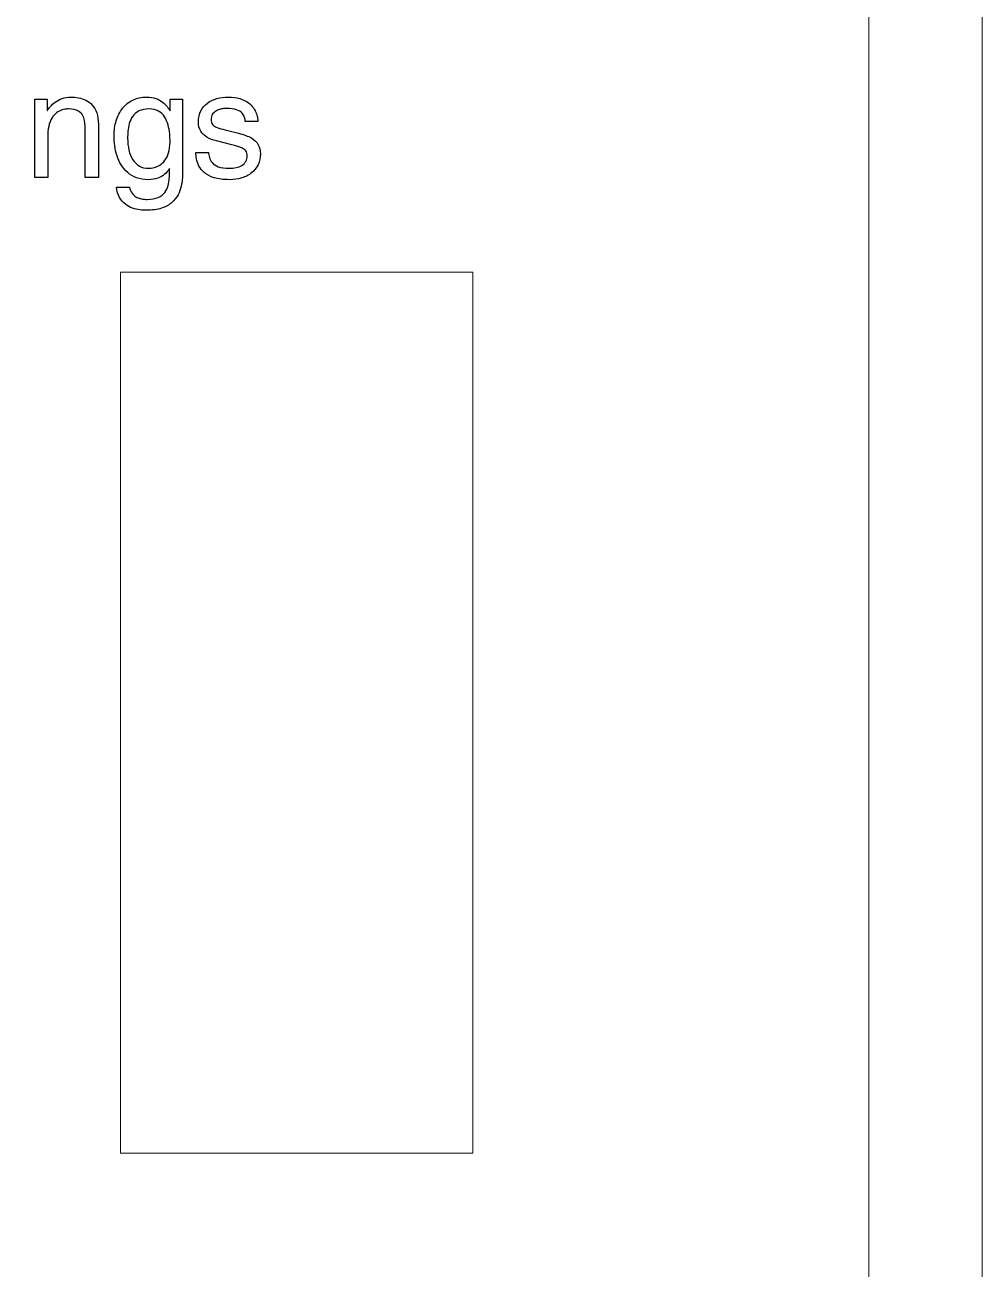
# Model space of a CAD drawing. Header units: inches. Extents: x -3.67 to 3.62, y -4.25 to 4.25.
# Drawn here: x 1.881 to 2.593, y -2.088 to -1.163 of the extents above; entities that cross this region are included whole.
import ezdxf
from ezdxf.lldxf.tags import DXFTag

# ---------------------------------------------------------------- set-up
doc = ezdxf.new("R2010")
doc.units = ezdxf.units.IN
doc.header["$MEASUREMENT"] = 0
doc.layers.add('Dimensions', color=7, linetype='Continuous')
doc.layers.add('Layer 1', color=7, linetype='Continuous')
tags = doc.linetypes.add('New Line60', pattern=[0.6, 0.5, -0.1]).pattern_tags.tags
tags[6:7] = [DXFTag(74, 4), DXFTag(75, 0), DXFTag(340, '0'), DXFTag(46, 1.0), DXFTag(50, 0.0), DXFTag(44, 0.0), DXFTag(45, 0.0)]
tags[4:5] = [DXFTag(74, 4), DXFTag(75, 0), DXFTag(340, '0'), DXFTag(46, 1.0), DXFTag(50, 0.0), DXFTag(44, 0.0), DXFTag(45, 0.0)]

msp = doc.modelspace()

# ---------------------------------------------------------------- linework, layer by layer
at = {"layer": 'Dimensions', "color": 250}
for points, knots in [([(1.93569, -1.23672), (1.93567, -1.23343), (1.93527, -1.23059), (1.93445, -1.22826), (1.93445, -1.22826), (1.93362, -1.22593), (1.93253, -1.22398), (1.93114, -1.22244), (1.93114, -1.22244), (1.92973, -1.22093), (1.92816, -1.21972), (1.92641, -1.21885), (1.92641, -1.21885), (1.92466, -1.21798), (1.92282, -1.21737), (1.92093, -1.21702), (1.92093, -1.21702), (1.91904, -1.21667), (1.91717, -1.21648), (1.91536, -1.2165), (1.91536, -1.2165), (1.91286, -1.21652), (1.91064, -1.21689), (1.90869, -1.21761), (1.90869, -1.21761), (1.90675, -1.21831), (1.90506, -1.2192), (1.90362, -1.22028), (1.90362, -1.22028), (1.90219, -1.22135), (1.90099, -1.22243), (1.90003, -1.22354), (1.90003, -1.22354), (1.89906, -1.22463), (1.89832, -1.22557), (1.8978, -1.22639), (1.8978, -1.22639), (1.8978, -1.22639), (1.89758, -1.22639), (1.89758, -1.22639), (1.89758, -1.22639), (1.89758, -1.22639), (1.89758, -1.21817), (1.89758, -1.21817), (1.89758, -1.21817), (1.89758, -1.21817), (1.88836, -1.21817), (1.88836, -1.21817), (1.88836, -1.21817), (1.88836, -1.21817), (1.88836, -1.27628), (1.88836, -1.27628), (1.88836, -1.27628), (1.88836, -1.27628), (1.89814, -1.27628), (1.89814, -1.27628), (1.89814, -1.27628), (1.89814, -1.27628), (1.89814, -1.24461), (1.89814, -1.24461), (1.89814, -1.24461), (1.89816, -1.24146), (1.89851, -1.23878), (1.89919, -1.23654), (1.89919, -1.23654), (1.89988, -1.2343), (1.9008, -1.23244), (1.90193, -1.23098), (1.90193, -1.23098), (1.90306, -1.22952), (1.90432, -1.22837), (1.90567, -1.22754), (1.90567, -1.22754), (1.90703, -1.2267), (1.9084, -1.22611), (1.90975, -1.22578), (1.90975, -1.22578), (1.9111, -1.22543), (1.91234, -1.22526), (1.91347, -1.22528), (1.91347, -1.22528), (1.91664, -1.22528), (1.91912, -1.22583), (1.92095, -1.22698), (1.92095, -1.22698), (1.92277, -1.22811), (1.92406, -1.2298), (1.92482, -1.23206), (1.92482, -1.23206), (1.92558, -1.23431), (1.92593, -1.23713), (1.92591, -1.2405), (1.92591, -1.2405), (1.92591, -1.2405), (1.92591, -1.27628), (1.92591, -1.27628), (1.92591, -1.27628), (1.92591, -1.27628), (1.93569, -1.27628), (1.93569, -1.27628), (1.93569, -1.27628), (1.93569, -1.27628), (1.93569, -1.23672), (1.93569, -1.23672)], [0, 0, 0, 0, 0.038462, 0.038462, 0.038462, 0.038462, 0.076923, 0.076923, 0.076923, 0.076923, 0.115385, 0.115385, 0.115385, 0.115385, 0.153846, 0.153846, 0.153846, 0.153846, 0.192308, 0.192308, 0.192308, 0.192308, 0.230769, 0.230769, 0.230769, 0.230769, 0.269231, 0.269231, 0.269231, 0.269231, 0.307692, 0.307692, 0.307692, 0.307692, 0.346154, 0.346154, 0.346154, 0.346154, 0.384615, 0.384615, 0.384615, 0.384615, 0.423077, 0.423077, 0.423077, 0.423077, 0.461538, 0.461538, 0.461538, 0.461538, 0.5, 0.5, 0.5, 0.5, 0.538462, 0.538462, 0.538462, 0.538462, 0.576923, 0.576923, 0.576923, 0.576923, 0.615385, 0.615385, 0.615385, 0.615385, 0.653846, 0.653846, 0.653846, 0.653846, 0.692308, 0.692308, 0.692308, 0.692308, 0.730769, 0.730769, 0.730769, 0.730769, 0.769231, 0.769231, 0.769231, 0.769231, 0.807692, 0.807692, 0.807692, 0.807692, 0.846154, 0.846154, 0.846154, 0.846154, 0.884615, 0.884615, 0.884615, 0.884615, 0.923077, 0.923077, 0.923077, 0.923077, 0.961538, 0.961538, 0.961538, 0.961538, 1, 1, 1, 1]), ([(1.99836, -1.21817), (1.99836, -1.21817), (1.98913, -1.21817), (1.98913, -1.21817), (1.98913, -1.21817), (1.98913, -1.21817), (1.98913, -1.22672), (1.98913, -1.22672), (1.98913, -1.22672), (1.98854, -1.22581), (1.98776, -1.22478), (1.98684, -1.22363), (1.98684, -1.22363), (1.98591, -1.22248), (1.98476, -1.22135), (1.98339, -1.22028), (1.98339, -1.22028), (1.98202, -1.2192), (1.98038, -1.2183), (1.97843, -1.21759), (1.97843, -1.21759), (1.97649, -1.21689), (1.97421, -1.21652), (1.97158, -1.2165), (1.97158, -1.2165), (1.96771, -1.21652), (1.96428, -1.21726), (1.96128, -1.21874), (1.96128, -1.21874), (1.95828, -1.2202), (1.95575, -1.22224), (1.95367, -1.22487), (1.95367, -1.22487), (1.95162, -1.2275), (1.95004, -1.23057), (1.94897, -1.23407), (1.94897, -1.23407), (1.94789, -1.23759), (1.94736, -1.24139), (1.94736, -1.2455), (1.94736, -1.2455), (1.94736, -1.24783), (1.94752, -1.25024), (1.94788, -1.25272), (1.94788, -1.25272), (1.94823, -1.2552), (1.9488, -1.25767), (1.94958, -1.26009), (1.94958, -1.26009), (1.95038, -1.2625), (1.95141, -1.2648), (1.95273, -1.26693), (1.95273, -1.26693), (1.95402, -1.26907), (1.95562, -1.27096), (1.9575, -1.27261), (1.9575, -1.27261), (1.95938, -1.27426), (1.9616, -1.27556), (1.96415, -1.2765), (1.96415, -1.2765), (1.96671, -1.27744), (1.96962, -1.27793), (1.97291, -1.27794), (1.97291, -1.27794), (1.9755, -1.27793), (1.9778, -1.27756), (1.97982, -1.27685), (1.97982, -1.27685), (1.98182, -1.27613), (1.98356, -1.27517), (1.985, -1.27393), (1.985, -1.27393), (1.98647, -1.2727), (1.98765, -1.2713), (1.98858, -1.26972), (1.98858, -1.26972), (1.98858, -1.26972), (1.98858, -1.27217), (1.98858, -1.27217), (1.98858, -1.27217), (1.9886, -1.27357), (1.98858, -1.27517), (1.98849, -1.27694), (1.98849, -1.27694), (1.98839, -1.27872), (1.9881, -1.28052), (1.98762, -1.28233), (1.98762, -1.28233), (1.98713, -1.28417), (1.9863, -1.28585), (1.98515, -1.28741), (1.98515, -1.28741), (1.98399, -1.28894), (1.98236, -1.2902), (1.98023, -1.29115), (1.98023, -1.29115), (1.97812, -1.29209), (1.97538, -1.29259), (1.97202, -1.29261), (1.97202, -1.29261), (1.97154, -1.29263), (1.97084, -1.29259), (1.96993, -1.29254), (1.96993, -1.29254), (1.96902, -1.29248), (1.96802, -1.2923), (1.96691, -1.29202), (1.96691, -1.29202), (1.9658, -1.29174), (1.96471, -1.29128), (1.96362, -1.29063), (1.96362, -1.29063), (1.96254, -1.28996), (1.96158, -1.28906), (1.96073, -1.28789), (1.96073, -1.28789), (1.95989, -1.28672), (1.95928, -1.28522), (1.95891, -1.28339), (1.95891, -1.28339), (1.95891, -1.28339), (1.94913, -1.28339), (1.94913, -1.28339), (1.94913, -1.28339), (1.94954, -1.28646), (1.95032, -1.28904), (1.95151, -1.29113), (1.95151, -1.29113), (1.95269, -1.2932), (1.95412, -1.29489), (1.95578, -1.29617), (1.95578, -1.29617), (1.95747, -1.29744), (1.95923, -1.29841), (1.9611, -1.29907), (1.9611, -1.29907), (1.96297, -1.29972), (1.9648, -1.30017), (1.96658, -1.30041), (1.96658, -1.30041), (1.96836, -1.30063), (1.96995, -1.30074), (1.97136, -1.30072), (1.97136, -1.30072), (1.97582, -1.3007), (1.9796, -1.30017), (1.98269, -1.29913), (1.98269, -1.29913), (1.98578, -1.29811), (1.98832, -1.29672), (1.9903, -1.295), (1.9903, -1.295), (1.99228, -1.29328), (1.99384, -1.29135), (1.99495, -1.28924), (1.99495, -1.28924), (1.99604, -1.28713), (1.99684, -1.28496), (1.99734, -1.28278), (1.99734, -1.28278), (1.99782, -1.28059), (1.99812, -1.27852), (1.99823, -1.27656), (1.99823, -1.27656), (1.99834, -1.27459), (1.99837, -1.27291), (1.99836, -1.2715), (1.99836, -1.2715), (1.99836, -1.2715), (1.99836, -1.21817), (1.99836, -1.21817)], [0, 0, 0, 0, 0.023256, 0.023256, 0.023256, 0.023256, 0.046512, 0.046512, 0.046512, 0.046512, 0.069767, 0.069767, 0.069767, 0.069767, 0.093023, 0.093023, 0.093023, 0.093023, 0.116279, 0.116279, 0.116279, 0.116279, 0.139535, 0.139535, 0.139535, 0.139535, 0.162791, 0.162791, 0.162791, 0.162791, 0.186047, 0.186047, 0.186047, 0.186047, 0.209302, 0.209302, 0.209302, 0.209302, 0.232558, 0.232558, 0.232558, 0.232558, 0.255814, 0.255814, 0.255814, 0.255814, 0.27907, 0.27907, 0.27907, 0.27907, 0.302326, 0.302326, 0.302326, 0.302326, 0.325581, 0.325581, 0.325581, 0.325581, 0.348837, 0.348837, 0.348837, 0.348837, 0.372093, 0.372093, 0.372093, 0.372093, 0.395349, 0.395349, 0.395349, 0.395349, 0.418605, 0.418605, 0.418605, 0.418605, 0.44186, 0.44186, 0.44186, 0.44186, 0.465116, 0.465116, 0.465116, 0.465116, 0.488372, 0.488372, 0.488372, 0.488372, 0.511628, 0.511628, 0.511628, 0.511628, 0.534884, 0.534884, 0.534884, 0.534884, 0.55814, 0.55814, 0.55814, 0.55814, 0.581395, 0.581395, 0.581395, 0.581395, 0.604651, 0.604651, 0.604651, 0.604651, 0.627907, 0.627907, 0.627907, 0.627907, 0.651163, 0.651163, 0.651163, 0.651163, 0.674419, 0.674419, 0.674419, 0.674419, 0.697674, 0.697674, 0.697674, 0.697674, 0.72093, 0.72093, 0.72093, 0.72093, 0.744186, 0.744186, 0.744186, 0.744186, 0.767442, 0.767442, 0.767442, 0.767442, 0.790698, 0.790698, 0.790698, 0.790698, 0.813953, 0.813953, 0.813953, 0.813953, 0.837209, 0.837209, 0.837209, 0.837209, 0.860465, 0.860465, 0.860465, 0.860465, 0.883721, 0.883721, 0.883721, 0.883721, 0.906977, 0.906977, 0.906977, 0.906977, 0.930233, 0.930233, 0.930233, 0.930233, 0.953488, 0.953488, 0.953488, 0.953488, 0.976744, 0.976744, 0.976744, 0.976744, 1, 1, 1, 1]), ([(2.05435, -1.23472), (2.05437, -1.23422), (2.0543, -1.23343), (2.05415, -1.23237), (2.05415, -1.23237), (2.054, -1.2313), (2.05369, -1.23009), (2.05321, -1.2287), (2.05321, -1.2287), (2.05272, -1.22733), (2.052, -1.22594), (2.05104, -1.22452), (2.05104, -1.22452), (2.05006, -1.22311), (2.04876, -1.2218), (2.04713, -1.22057), (2.04713, -1.22057), (2.0455, -1.21937), (2.04345, -1.21839), (2.041, -1.21765), (2.041, -1.21765), (2.03854, -1.21691), (2.03558, -1.21652), (2.03213, -1.2165), (2.03213, -1.2165), (2.02924, -1.2165), (2.02648, -1.21687), (2.02387, -1.21759), (2.02387, -1.21759), (2.02124, -1.21833), (2.01891, -1.21946), (2.01684, -1.22098), (2.01684, -1.22098), (2.01478, -1.2225), (2.01315, -1.22443), (2.01197, -1.22676), (2.01197, -1.22676), (2.01076, -1.22909), (2.01015, -1.23187), (2.01013, -1.23506), (2.01013, -1.23506), (2.01015, -1.2377), (2.01071, -1.23996), (2.01182, -1.24181), (2.01182, -1.24181), (2.01293, -1.24369), (2.01448, -1.2452), (2.01648, -1.24639), (2.01648, -1.24639), (2.0185, -1.24759), (2.02085, -1.24852), (2.02358, -1.24917), (2.02358, -1.24917), (2.02358, -1.24917), (2.03491, -1.25194), (2.03491, -1.25194), (2.03491, -1.25194), (2.03767, -1.25263), (2.03991, -1.25331), (2.04161, -1.254), (2.04161, -1.254), (2.04332, -1.2547), (2.04456, -1.25554), (2.04532, -1.25652), (2.04532, -1.25652), (2.04609, -1.25748), (2.04648, -1.25874), (2.04646, -1.26028), (2.04646, -1.26028), (2.04645, -1.26189), (2.04609, -1.26328), (2.04537, -1.26444), (2.04537, -1.26444), (2.04465, -1.26561), (2.04367, -1.26656), (2.04243, -1.26731), (2.04243, -1.26731), (2.04119, -1.26806), (2.03976, -1.26861), (2.03817, -1.26896), (2.03817, -1.26896), (2.03658, -1.26933), (2.03489, -1.2695), (2.03313, -1.2695), (2.03313, -1.2695), (2.02972, -1.26948), (2.02698, -1.26907), (2.02495, -1.26828), (2.02495, -1.26828), (2.02291, -1.2675), (2.02139, -1.2665), (2.02037, -1.26526), (2.02037, -1.26526), (2.01935, -1.26404), (2.01867, -1.26274), (2.0183, -1.26139), (2.0183, -1.26139), (2.01795, -1.26004), (2.01774, -1.25878), (2.01769, -1.25761), (2.01769, -1.25761), (2.01769, -1.25761), (2.00824, -1.25761), (2.00824, -1.25761), (2.00824, -1.25761), (2.00828, -1.25904), (2.00847, -1.26063), (2.00876, -1.26241), (2.00876, -1.26241), (2.00908, -1.26419), (2.00967, -1.26598), (2.01056, -1.2678), (2.01056, -1.2678), (2.01147, -1.26961), (2.0128, -1.27128), (2.01461, -1.2728), (2.01461, -1.2728), (2.01641, -1.27433), (2.01882, -1.27557), (2.02184, -1.2765), (2.02184, -1.2765), (2.02487, -1.27744), (2.02867, -1.27793), (2.03324, -1.27794), (2.03324, -1.27794), (2.03654, -1.27794), (2.03958, -1.2775), (2.04237, -1.27663), (2.04237, -1.27663), (2.04515, -1.27576), (2.04759, -1.2745), (2.04967, -1.27283), (2.04967, -1.27283), (2.05172, -1.27117), (2.05334, -1.26917), (2.0545, -1.2668), (2.0545, -1.2668), (2.05565, -1.26443), (2.05622, -1.26172), (2.05624, -1.25872), (2.05624, -1.25872), (2.05626, -1.25611), (2.05574, -1.25383), (2.05471, -1.25191), (2.05471, -1.25191), (2.05365, -1.24998), (2.05193, -1.24833), (2.04952, -1.24694), (2.04952, -1.24694), (2.04713, -1.24556), (2.04393, -1.24437), (2.03991, -1.24339), (2.03991, -1.24339), (2.03991, -1.24339), (2.03013, -1.24094), (2.03013, -1.24094), (2.03013, -1.24094), (2.02763, -1.24033), (2.02559, -1.23974), (2.02404, -1.23915), (2.02404, -1.23915), (2.02248, -1.23856), (2.02135, -1.2378), (2.02063, -1.23689), (2.02063, -1.23689), (2.01991, -1.23596), (2.01956, -1.23472), (2.01958, -1.23317), (2.01958, -1.23317), (2.01959, -1.23172), (2.01989, -1.23052), (2.02048, -1.22954), (2.02048, -1.22954), (2.02108, -1.22856), (2.02184, -1.22776), (2.02278, -1.22715), (2.02278, -1.22715), (2.02372, -1.22654), (2.02471, -1.22607), (2.02576, -1.22576), (2.02576, -1.22576), (2.02682, -1.22544), (2.02784, -1.22522), (2.02878, -1.22511), (2.02878, -1.22511), (2.02972, -1.22498), (2.03052, -1.22493), (2.03113, -1.22494), (2.03113, -1.22494), (2.03419, -1.22496), (2.03663, -1.2253), (2.03846, -1.22596), (2.03846, -1.22596), (2.04032, -1.22661), (2.04169, -1.22744), (2.04261, -1.22846), (2.04261, -1.22846), (2.04352, -1.22946), (2.04413, -1.23054), (2.04445, -1.23165), (2.04445, -1.23165), (2.04476, -1.23276), (2.04491, -1.23378), (2.04491, -1.23472), (2.04491, -1.23472), (2.04491, -1.23472), (2.05435, -1.23472), (2.05435, -1.23472)], [0, 0, 0, 0, 0.019231, 0.019231, 0.019231, 0.019231, 0.038462, 0.038462, 0.038462, 0.038462, 0.057692, 0.057692, 0.057692, 0.057692, 0.076923, 0.076923, 0.076923, 0.076923, 0.096154, 0.096154, 0.096154, 0.096154, 0.115385, 0.115385, 0.115385, 0.115385, 0.134615, 0.134615, 0.134615, 0.134615, 0.153846, 0.153846, 0.153846, 0.153846, 0.173077, 0.173077, 0.173077, 0.173077, 0.192308, 0.192308, 0.192308, 0.192308, 0.211538, 0.211538, 0.211538, 0.211538, 0.230769, 0.230769, 0.230769, 0.230769, 0.25, 0.25, 0.25, 0.25, 0.269231, 0.269231, 0.269231, 0.269231, 0.288462, 0.288462, 0.288462, 0.288462, 0.307692, 0.307692, 0.307692, 0.307692, 0.326923, 0.326923, 0.326923, 0.326923, 0.346154, 0.346154, 0.346154, 0.346154, 0.365385, 0.365385, 0.365385, 0.365385, 0.384615, 0.384615, 0.384615, 0.384615, 0.403846, 0.403846, 0.403846, 0.403846, 0.423077, 0.423077, 0.423077, 0.423077, 0.442308, 0.442308, 0.442308, 0.442308, 0.461538, 0.461538, 0.461538, 0.461538, 0.480769, 0.480769, 0.480769, 0.480769, 0.5, 0.5, 0.5, 0.5, 0.519231, 0.519231, 0.519231, 0.519231, 0.538462, 0.538462, 0.538462, 0.538462, 0.557692, 0.557692, 0.557692, 0.557692, 0.576923, 0.576923, 0.576923, 0.576923, 0.596154, 0.596154, 0.596154, 0.596154, 0.615385, 0.615385, 0.615385, 0.615385, 0.634615, 0.634615, 0.634615, 0.634615, 0.653846, 0.653846, 0.653846, 0.653846, 0.673077, 0.673077, 0.673077, 0.673077, 0.692308, 0.692308, 0.692308, 0.692308, 0.711538, 0.711538, 0.711538, 0.711538, 0.730769, 0.730769, 0.730769, 0.730769, 0.75, 0.75, 0.75, 0.75, 0.769231, 0.769231, 0.769231, 0.769231, 0.788462, 0.788462, 0.788462, 0.788462, 0.807692, 0.807692, 0.807692, 0.807692, 0.826923, 0.826923, 0.826923, 0.826923, 0.846154, 0.846154, 0.846154, 0.846154, 0.865385, 0.865385, 0.865385, 0.865385, 0.884615, 0.884615, 0.884615, 0.884615, 0.903846, 0.903846, 0.903846, 0.903846, 0.923077, 0.923077, 0.923077, 0.923077, 0.942308, 0.942308, 0.942308, 0.942308, 0.961538, 0.961538, 0.961538, 0.961538, 0.980769, 0.980769, 0.980769, 0.980769, 1, 1, 1, 1]), ([(1.95747, -1.24706), (1.95745, -1.24554), (1.95752, -1.24383), (1.95767, -1.24193), (1.95767, -1.24193), (1.95782, -1.24004), (1.95817, -1.23811), (1.95871, -1.23617), (1.95871, -1.23617), (1.95925, -1.23424), (1.9601, -1.23244), (1.96123, -1.2308), (1.96123, -1.2308), (1.96238, -1.22915), (1.96393, -1.22783), (1.96589, -1.22683), (1.96589, -1.22683), (1.96788, -1.22581), (1.97036, -1.2253), (1.97336, -1.22528), (1.97336, -1.22528), (1.97617, -1.2253), (1.97852, -1.22585), (1.98041, -1.22693), (1.98041, -1.22693), (1.9823, -1.22802), (1.98382, -1.22944), (1.98497, -1.23124), (1.98497, -1.23124), (1.98612, -1.23304), (1.98699, -1.23502), (1.98758, -1.23719), (1.98758, -1.23719), (1.98815, -1.23935), (1.98856, -1.24154), (1.98875, -1.24376), (1.98875, -1.24376), (1.98895, -1.24596), (1.98904, -1.24802), (1.98902, -1.24994), (1.98902, -1.24994), (1.989, -1.25302), (1.98865, -1.25569), (1.98797, -1.25791), (1.98797, -1.25791), (1.98728, -1.26015), (1.98638, -1.262), (1.98523, -1.2635), (1.98523, -1.2635), (1.98408, -1.265), (1.98282, -1.26619), (1.98141, -1.26707), (1.98141, -1.26707), (1.98002, -1.26794), (1.97862, -1.26857), (1.97717, -1.26894), (1.97717, -1.26894), (1.97575, -1.26933), (1.97439, -1.26952), (1.97313, -1.2695), (1.97313, -1.2695), (1.97047, -1.26948), (1.96815, -1.26891), (1.96619, -1.2678), (1.96619, -1.2678), (1.96423, -1.26667), (1.9626, -1.26509), (1.9613, -1.26307), (1.9613, -1.26307), (1.96, -1.26104), (1.95904, -1.25867), (1.95841, -1.25594), (1.95841, -1.25594), (1.95778, -1.25324), (1.95747, -1.25026), (1.95747, -1.24706)], [0, 0, 0, 0, 0.052632, 0.052632, 0.052632, 0.052632, 0.105263, 0.105263, 0.105263, 0.105263, 0.157895, 0.157895, 0.157895, 0.157895, 0.210526, 0.210526, 0.210526, 0.210526, 0.263158, 0.263158, 0.263158, 0.263158, 0.315789, 0.315789, 0.315789, 0.315789, 0.368421, 0.368421, 0.368421, 0.368421, 0.421053, 0.421053, 0.421053, 0.421053, 0.473684, 0.473684, 0.473684, 0.473684, 0.526316, 0.526316, 0.526316, 0.526316, 0.578947, 0.578947, 0.578947, 0.578947, 0.631579, 0.631579, 0.631579, 0.631579, 0.684211, 0.684211, 0.684211, 0.684211, 0.736842, 0.736842, 0.736842, 0.736842, 0.789474, 0.789474, 0.789474, 0.789474, 0.842105, 0.842105, 0.842105, 0.842105, 0.894737, 0.894737, 0.894737, 0.894737, 0.947368, 0.947368, 0.947368, 0.947368, 1, 1, 1, 1])]:
    msp.add_open_spline(points, degree=3, knots=knots, dxfattribs=at)
at = {"layer": 'Layer 1', "color": 250, "linetype": 'New Line60', "lineweight": 15}
msp.add_lwpolyline([(1.95214, -2.0018), (2.2142, -2.0018), (2.2142, -1.34665), (1.95214, -1.34665), (1.95214, -2.0018)], close=True, dxfattribs=at)
at = {"layer": 'Layer 1', "color": 250, "lineweight": 15}
for points in [[(2.50883, -3.40308), (2.50883, -3.40308), (0.02163, -3.40308), (0.02163, -3.40308), (0.02163, -3.40308), (0.02163, -3.40308), (0.02163, -1.01706), (0.02163, -1.01706), (0.02163, -1.01706), (0.02163, -1.01706), (2.50883, -1.01706), (2.50883, -1.01706), (2.50883, -1.01706), (2.50883, -1.01706), (2.50883, -3.40308), (2.50883, -3.40308)], [(2.50883, -3.40308), (2.50883, -3.40308), (2.59318, -3.40308), (2.59318, -3.40308), (2.59318, -3.40308), (2.59318, -3.40308), (2.59318, -1.01706), (2.59318, -1.01706), (2.59318, -1.01706), (2.59318, -1.01706), (2.50883, -1.01706), (2.50883, -1.01706), (2.50883, -1.01706), (2.50883, -1.01706), (2.50883, -3.40308), (2.50883, -3.40308)]]:
    msp.add_open_spline(points, degree=3, knots=[0, 0, 0, 0, 0.25, 0.25, 0.25, 0.25, 0.5, 0.5, 0.5, 0.5, 0.75, 0.75, 0.75, 0.75, 1, 1, 1, 1], dxfattribs=at)

doc.saveas('drawing.dxf')
